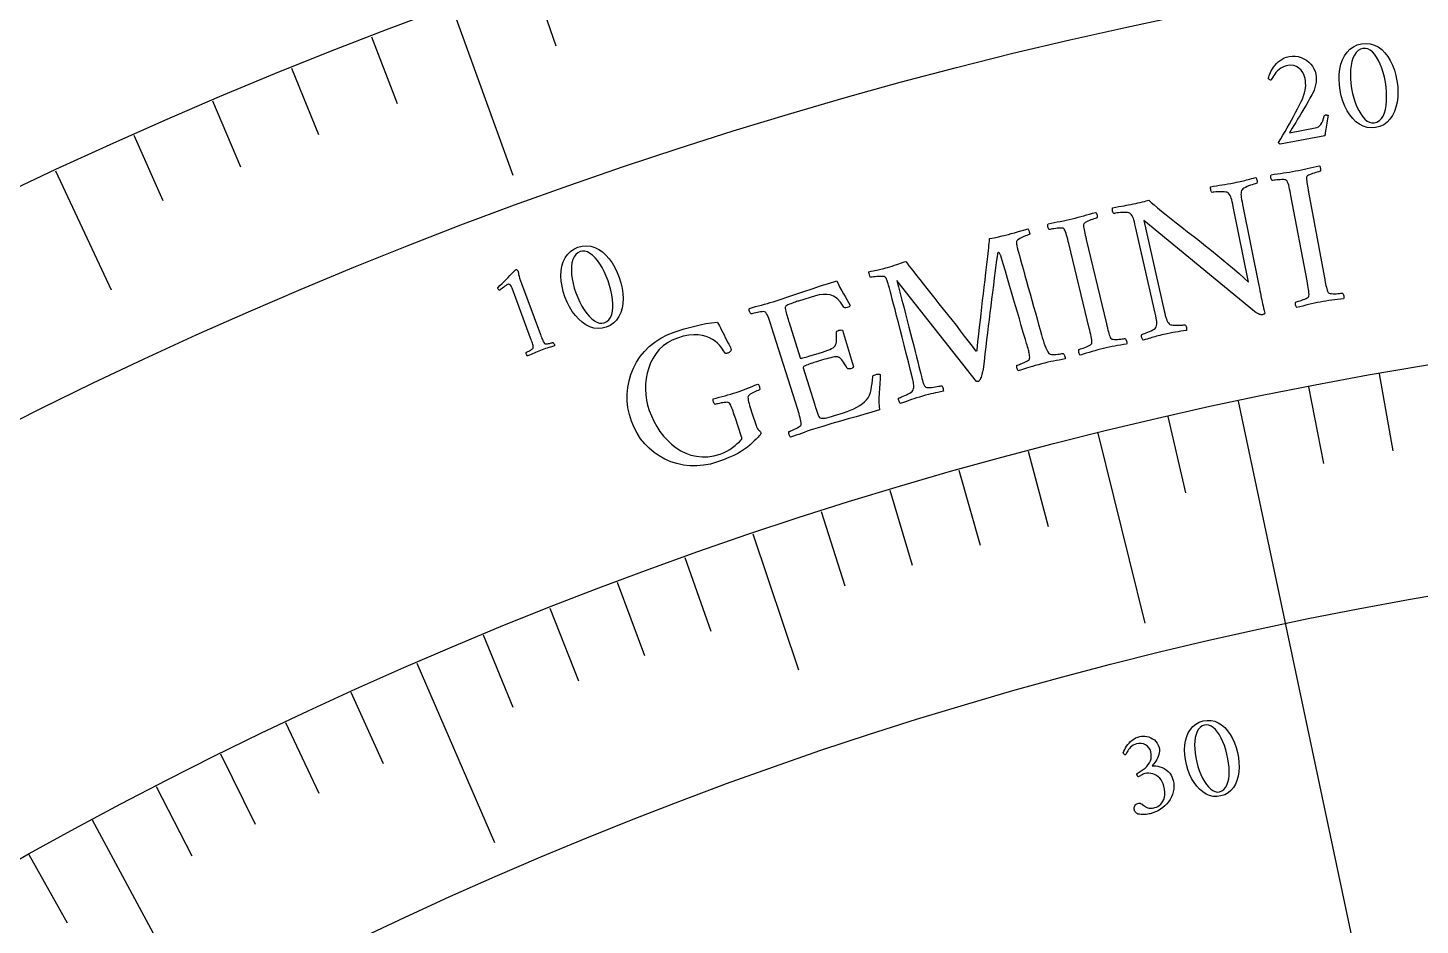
# Model space of a CAD drawing. Header units: millimetres. Extents: x -60 to 60, y -60 to 77.
# Drawn here: x -23.26 to -7.87, y 40.87 to 50.79 of the extents above; entities that cross this region are included whole.
import ezdxf

# ---------------------------------------------------------------- set-up
doc = ezdxf.new("R2010")
doc.units = ezdxf.units.MM
for name, color, linetype in [('ENGRAVE', 7, 'Continuous'), ('ENGRAVE_FINE', 8, 'Continuous'), ('TEXT', 5, 'Continuous')]:
    doc.layers.add(name, color=color, linetype=linetype)

msp = doc.modelspace()

# ---------------------------------------------------------------- linework, layer by layer
at = {"layer": 'ENGRAVE'}
for points in [[(-18.5717, 51.0253), (-17.8945, 49.1647)], [(-22.9482, 49.2125), (-22.3345, 47.8966)], [(-9.8807, 46.6654), (-8.3893, 39.6216)], [(-11.4297, 46.3104), (-10.9121, 44.2133)], [(-15.245, 45.1982), (-14.7387, 43.6973)], [(-18.958, 43.7708), (-18.0996, 41.7887)], [(-22.5434, 42.0367), (-21.7948, 40.6408)]]:
    msp.add_lwpolyline(points, dxfattribs=at)
for radius in [58.8, 58.8, 57.225, 54.3, 54.3, 51.99, 47.7, 47.7, 45.18]:
    msp.add_circle((0, 0), radius, dxfattribs=at)
at = {"layer": 'ENGRAVE_FINE'}
for points in [[(-17.6784, 51.3417), (-17.4205, 50.5928)], [(-19.4594, 50.6934), (-19.1756, 49.954)], [(-20.3411, 50.3461), (-20.0444, 49.6118)], [(-21.2167, 49.9834), (-20.9072, 49.2544)], [(-22.0858, 49.6055), (-21.7637, 48.882)], [(-8.3212, 46.9686), (-8.1705, 46.1178)], [(-9.1022, 46.8235), (-8.9373, 45.9754)], [(-10.6566, 46.4944), (-10.4636, 45.6522)], [(-12.1997, 46.1135), (-11.9787, 45.2783)], [(-12.9664, 45.9038), (-12.7316, 45.0724)], [(-13.7297, 45.6813), (-13.481, 44.8539)], [(-14.4893, 45.4461), (-14.2268, 44.623)], [(-15.9966, 44.9377), (-15.7068, 44.1238)], [(-16.7439, 44.6647), (-16.4406, 43.8556)], [(-17.4867, 44.3791), (-17.17, 43.5753)], [(-18.2248, 44.0811), (-17.8947, 43.2827)], [(-19.6861, 43.4482), (-19.3296, 42.6612)], [(-20.4089, 43.1134), (-20.0392, 42.3325)], [(-21.1262, 42.7665), (-20.7435, 41.9919)], [(-21.8378, 42.4076), (-21.4422, 41.6394)], [(-23.243, 41.654), (-22.822, 40.8995)]]:
    msp.add_lwpolyline(points, dxfattribs=at)
at = {"layer": 'TEXT'}
for points in [[(-8.8837, 49.8246), (-8.8878, 49.8051), (-8.892, 49.7843), (-8.8961, 49.7624), (-8.9001, 49.7392), (-8.9041, 49.7158), (-8.9078, 49.6933), (-8.9113, 49.6717), (-8.9145, 49.651), (-8.9174, 49.6324), (-8.9197, 49.6172), (-8.9215, 49.6052), (-8.9228, 49.5966), (-9.4154, 49.5054), (-9.418, 49.5067), (-9.4207, 49.5084), (-9.4236, 49.5105), (-9.4267, 49.5131), (-9.4295, 49.5158), (-9.4317, 49.5184), (-9.4331, 49.5208), (-9.4339, 49.5231), (-9.4103, 49.5629), (-9.3864, 49.6034), (-9.3623, 49.6448), (-9.3379, 49.6869), (-9.3137, 49.7292), (-9.2901, 49.7713), (-9.2672, 49.813), (-9.245, 49.8543), (-9.2239, 49.8946), (-9.2045, 49.933), (-9.1868, 49.9696), (-9.1709, 50.0044), (-9.1565, 50.0393), (-9.1457, 50.0715), (-9.1385, 50.1009), (-9.1348, 50.1276), (-9.1338, 50.1531), (-9.1344, 50.1788), (-9.1367, 50.2048), (-9.1407, 50.2311), (-9.1499, 50.2658), (-9.1643, 50.2965), (-9.1837, 50.3232), (-9.2083, 50.346), (-9.2364, 50.3634), (-9.2664, 50.374), (-9.2984, 50.3778), (-9.3323, 50.3747), (-9.3599, 50.368), (-9.3852, 50.3584), (-9.408, 50.3461), (-9.4283, 50.331), (-9.4464, 50.3145), (-9.4623, 50.2978), (-9.4761, 50.2808), (-9.4877, 50.2638), (-9.4973, 50.2477), (-9.505, 50.234), (-9.5108, 50.2224), (-9.5148, 50.2131), (-9.5194, 50.2129), (-9.5243, 50.2138), (-9.5295, 50.2159), (-9.5351, 50.2192), (-9.5401, 50.2228), (-9.5439, 50.226), (-9.5463, 50.2288), (-9.5473, 50.2312), (-9.5456, 50.2396), (-9.5424, 50.2506), (-9.5377, 50.2642), (-9.5314, 50.2805), (-9.5235, 50.2985), (-9.5137, 50.3173), (-9.502, 50.3367), (-9.4884, 50.3569), (-9.473, 50.377), (-9.456, 50.396), (-9.4374, 50.414), (-9.4171, 50.4309), (-9.395, 50.446), (-9.371, 50.4583), (-9.345, 50.4678), (-9.317, 50.4745), (-9.2825, 50.4787), (-9.2488, 50.4782), (-9.2159, 50.4731), (-9.1837, 50.4633), (-9.1533, 50.4498), (-9.1254, 50.4332), (-9.1, 50.4136), (-9.0772, 50.391), (-9.0577, 50.366), (-9.0421, 50.3394), (-9.0306, 50.3111), (-9.0231, 50.2811), (-9.019, 50.2505), (-9.0179, 50.2203), (-9.0197, 50.1906), (-9.0244, 50.1613), (-9.0317, 50.1324), (-9.0411, 50.1041), (-9.0528, 50.0764), (-9.0666, 50.0492), (-9.0866, 50.0132), (-9.1078, 49.976), (-9.1301, 49.9375), (-9.1536, 49.8977), (-9.1773, 49.8579), (-9.2004, 49.8194), (-9.2228, 49.7821), (-9.2446, 49.746), (-9.2649, 49.7124), (-9.283, 49.6822), (-9.2989, 49.6556), (-9.3126, 49.6325), (-9.0292, 49.6848), (-9.0093, 49.6902), (-8.9919, 49.6986), (-8.977, 49.7101), (-8.9647, 49.7245), (-8.9542, 49.7423), (-8.9447, 49.7635), (-8.9364, 49.7883), (-8.9291, 49.8165), (-8.9277, 49.8207), (-8.9248, 49.8241), (-8.9204, 49.8266), (-8.9146, 49.8282), (-8.912, 49.8285), (-8.9086, 49.8285), (-8.9044, 49.8283), (-8.8994, 49.8279), (-8.8943, 49.8272), (-8.8901, 49.8265), (-8.8865, 49.8256), (-8.8837, 49.8246)], [(-8.5169, 50.6142), (-8.4669, 50.6185), (-8.4195, 50.6142), (-8.3749, 50.6013), (-8.333, 50.5798), (-8.2942, 50.551), (-8.2588, 50.5163), (-8.2269, 50.4756), (-8.1985, 50.4289), (-8.1739, 50.3777), (-8.1534, 50.3232), (-8.1371, 50.2655), (-8.1249, 50.2046), (-8.1173, 50.1429), (-8.1147, 50.083), (-8.117, 50.0248), (-8.1244, 49.9684), (-8.1367, 49.915), (-8.1539, 49.8662), (-8.176, 49.8218), (-8.203, 49.7818), (-8.2351, 49.7478), (-8.2721, 49.7211), (-8.3142, 49.7018), (-8.3613, 49.6898), (-8.4086, 49.6859), (-8.4539, 49.6905), (-8.4974, 49.7037), (-8.5389, 49.7253), (-8.5779, 49.7542), (-8.6137, 49.7888), (-8.6463, 49.8293), (-8.6757, 49.8756), (-8.7015, 49.9265), (-8.723, 49.9806), (-8.7402, 50.0381), (-8.7533, 50.0988), (-8.7617, 50.1604), (-8.765, 50.2203), (-8.7632, 50.2785), (-8.7564, 50.335), (-8.7444, 50.3885), (-8.7272, 50.4375), (-8.7048, 50.482), (-8.6772, 50.5219), (-8.6445, 50.556), (-8.6069, 50.5827), (-8.5643, 50.6021), (-8.5169, 50.6142)], [(-8.5006, 50.5625), (-8.5294, 50.5541), (-8.5549, 50.5392), (-8.5771, 50.5177), (-8.596, 50.4897), (-8.6116, 50.4563), (-8.6238, 50.4186), (-8.6327, 50.3767), (-8.6382, 50.3305), (-8.6404, 50.2812), (-8.6392, 50.2298), (-8.6346, 50.1763), (-8.6265, 50.1208), (-8.6156, 50.0664), (-8.6022, 50.0148), (-8.5863, 49.966), (-8.5678, 49.92), (-8.5474, 49.8779), (-8.5257, 49.8408), (-8.5027, 49.8088), (-8.4785, 49.7818), (-8.4534, 49.7609), (-8.428, 49.7473), (-8.4022, 49.7409), (-8.3761, 49.7417), (-8.3459, 49.7504), (-8.3196, 49.7659), (-8.2972, 49.788), (-8.2788, 49.8169), (-8.264, 49.8512), (-8.2527, 49.8899), (-8.2448, 49.933), (-8.2403, 49.9804), (-8.239, 50.0307), (-8.2407, 50.0826), (-8.2454, 50.1361), (-8.2531, 50.1912), (-8.2636, 50.2462), (-8.2765, 50.2978), (-8.2918, 50.3461), (-8.3095, 50.3911), (-8.3292, 50.432), (-8.3504, 50.4678), (-8.373, 50.4987), (-8.3972, 50.5246), (-8.4223, 50.5446), (-8.4479, 50.5575), (-8.474, 50.5635), (-8.5006, 50.5625)], [(-9.2462, 49.2091), (-9.2129, 49.2156), (-9.1801, 49.2224), (-9.1479, 49.2295), (-9.1161, 49.2369), (-9.0843, 49.2445), (-9.0516, 49.252), (-9.0183, 49.2595), (-8.9841, 49.267), (-8.9792, 49.2624), (-8.9752, 49.2558), (-8.9722, 49.2473), (-8.9702, 49.2368), (-8.9693, 49.2261), (-8.9693, 49.2171), (-8.9704, 49.2095), (-8.9725, 49.2036), (-8.9809, 49.2018), (-8.992, 49.1991), (-9.006, 49.1955), (-9.0228, 49.1909), (-9.0406, 49.1856), (-9.0578, 49.1801), (-9.0744, 49.1742), (-9.0902, 49.1679), (-9.104, 49.1614), (-9.1141, 49.1547), (-9.1205, 49.1478), (-9.1234, 49.1407), (-9.1242, 49.128), (-9.124, 49.1136), (-9.1228, 49.0978), (-9.1205, 49.0803), (-9.1176, 49.0617), (-9.1144, 49.0422), (-9.1108, 49.022), (-9.107, 49.0009), (-9.1063, 48.9975), (-9.1057, 48.9941), (-9.1051, 48.9907), (-9.1044, 48.9873), (-9.1038, 48.9839), (-9.1032, 48.9805), (-9.1025, 48.9771), (-9.1019, 48.9737), (-8.9264, 48.0294), (-8.9258, 48.026), (-8.9252, 48.0226), (-8.9245, 48.0192), (-8.9239, 48.0158), (-8.9233, 48.0124), (-8.9226, 48.009), (-8.922, 48.0056), (-8.9214, 48.0022), (-8.9174, 47.9812), (-8.9135, 47.9612), (-8.9096, 47.9423), (-8.9057, 47.9243), (-8.9017, 47.9077), (-8.8972, 47.8928), (-8.8924, 47.8796), (-8.8871, 47.868), (-8.8822, 47.8632), (-8.8739, 47.8594), (-8.8623, 47.8564), (-8.8474, 47.8543), (-8.8306, 47.8531), (-8.8134, 47.8527), (-8.7957, 47.8531), (-8.7776, 47.8543), (-8.7608, 47.8558), (-8.7468, 47.8573), (-8.7357, 47.8587), (-8.7275, 47.8599), (-8.7235, 47.8551), (-8.7199, 47.8484), (-8.7167, 47.84), (-8.7139, 47.8296), (-8.712, 47.8192), (-8.7118, 47.8101), (-8.7131, 47.8026), (-8.716, 47.7965), (-8.7497, 47.7926), (-8.7827, 47.7887), (-8.815, 47.7847), (-8.8465, 47.7807), (-8.8779, 47.7764), (-8.9096, 47.7716), (-8.9416, 47.7663), (-8.974, 47.7604), (-9.0055, 47.7543), (-9.0372, 47.7476), (-9.0691, 47.7405), (-9.1012, 47.7328), (-9.1335, 47.7248), (-9.1661, 47.7166), (-9.1989, 47.7082), (-9.232, 47.6995), (-9.2368, 47.7041), (-9.2408, 47.7107), (-9.2438, 47.7192), (-9.2459, 47.7296), (-9.247, 47.7403), (-9.2471, 47.7494), (-9.2462, 47.7569), (-9.2442, 47.7628), (-9.2361, 47.7646), (-9.2253, 47.7674), (-9.2118, 47.7711), (-9.1955, 47.7757), (-9.1781, 47.7812), (-9.1613, 47.7873), (-9.1451, 47.794), (-9.1294, 47.8013), (-9.1159, 47.8087), (-9.1062, 47.8157), (-9.1004, 47.8222), (-9.0984, 47.8283), (-9.0972, 47.8436), (-9.0973, 47.8608), (-9.0988, 47.8797), (-9.1017, 47.9004), (-9.1053, 47.9224), (-9.1093, 47.9452), (-9.1136, 47.9689), (-9.1182, 47.9934), (-9.2974, 48.9369), (-9.3022, 48.9615), (-9.3069, 48.9853), (-9.3117, 49.0083), (-9.3164, 49.0306), (-9.3215, 49.0514), (-9.3272, 49.0699), (-9.3335, 49.0861), (-9.3403, 49.0999), (-9.3447, 49.1057), (-9.3527, 49.1099), (-9.3645, 49.1125), (-9.38, 49.1135), (-9.3975, 49.1134), (-9.4155, 49.1128), (-9.4337, 49.1118), (-9.4523, 49.1102), (-9.4696, 49.1084), (-9.484, 49.1067), (-9.4953, 49.1052), (-9.5037, 49.1038), (-9.5079, 49.1085), (-9.5116, 49.1151), (-9.515, 49.1236), (-9.5179, 49.1338), (-9.5199, 49.1443), (-9.5202, 49.1533), (-9.5189, 49.1609), (-9.516, 49.1671), (-9.4813, 49.1725), (-9.4468, 49.1778), (-9.4125, 49.1828), (-9.3786, 49.1876), (-9.3449, 49.1925), (-9.3116, 49.1977), (-9.2787, 49.2032), (-9.2462, 49.2091)], [(-11.0377, 48.8456), (-11.0125, 48.8513), (-10.9877, 48.8569), (-10.9632, 48.8624), (-10.9389, 48.8678), (-10.9164, 48.873), (-10.8972, 48.8777), (-10.8811, 48.8821), (-10.8683, 48.8859), (-10.8421, 48.8618), (-10.8096, 48.8335), (-10.7709, 48.8009), (-10.7258, 48.7641), (-10.6757, 48.7239), (-10.6219, 48.6811), (-10.5642, 48.6357), (-10.5028, 48.5876), (-10.4391, 48.5378), (-10.3745, 48.4871), (-10.3088, 48.4355), (-10.2423, 48.3831), (-10.1758, 48.3303), (-10.1104, 48.2776), (-10.046, 48.2251), (-9.9828, 48.1727), (-9.9221, 48.1215), (-9.8655, 48.0726), (-9.8129, 48.0258), (-9.7645, 47.9812), (-9.9345, 48.8163), (-9.9403, 48.8441), (-9.9457, 48.8687), (-9.9508, 48.8901), (-9.9556, 48.9084), (-9.9611, 48.9244), (-9.9685, 48.9392), (-9.9777, 48.9528), (-9.9887, 48.9651), (-9.995, 48.9696), (-10.0047, 48.9733), (-10.0179, 48.9761), (-10.0345, 48.9781), (-10.053, 48.9793), (-10.0717, 48.9798), (-10.0908, 48.9797), (-10.1102, 48.9789), (-10.1285, 48.9777), (-10.1442, 48.9763), (-10.1573, 48.9747), (-10.1678, 48.9729), (-10.173, 48.9784), (-10.1773, 48.9854), (-10.1805, 48.9939), (-10.1826, 49.0039), (-10.184, 49.014), (-10.185, 49.0226), (-10.1855, 49.0296), (-10.1855, 49.0351), (-10.1523, 49.0407), (-10.1202, 49.046), (-10.089, 49.0509), (-10.0587, 49.0554), (-10.0281, 49.0601), (-9.9957, 49.0656), (-9.9615, 49.0719), (-9.9255, 49.079), (-9.9002, 49.0842), (-9.8774, 49.089), (-9.8571, 49.0934), (-9.8392, 49.0975), (-9.8225, 49.1015), (-9.8055, 49.1058), (-9.7882, 49.1101), (-9.7707, 49.1147), (-9.7521, 49.1196), (-9.7316, 49.1248), (-9.7093, 49.1304), (-9.685, 49.1364), (-9.6819, 49.1317), (-9.6788, 49.1259), (-9.6757, 49.1189), (-9.6728, 49.1106), (-9.6705, 49.1017), (-9.6698, 49.0925), (-9.6704, 49.0829), (-9.6726, 49.0731), (-9.6811, 49.0712), (-9.6928, 49.068), (-9.7077, 49.0635), (-9.7258, 49.0579), (-9.7453, 49.0513), (-9.7641, 49.0441), (-9.7824, 49.0363), (-9.8001, 49.0278), (-9.8157, 49.0192), (-9.8278, 49.0108), (-9.8364, 49.0027), (-9.8414, 48.9949), (-9.846, 48.9806), (-9.8487, 48.9658), (-9.8495, 48.9505), (-9.8485, 48.9348), (-9.8459, 48.9168), (-9.8422, 48.8949), (-9.8375, 48.8691), (-9.8317, 48.8395), (-9.6512, 47.9431), (-9.6451, 47.9124), (-9.6393, 47.8838), (-9.6339, 47.8571), (-9.629, 47.8324), (-9.6242, 47.8089), (-9.6193, 47.7859), (-9.6144, 47.7633), (-9.6094, 47.7412), (-9.6042, 47.7184), (-9.5984, 47.6938), (-9.5922, 47.6674), (-9.5854, 47.6391), (-9.5862, 47.6347), (-9.5884, 47.6309), (-9.5918, 47.6277), (-9.5965, 47.6251), (-9.6015, 47.6231), (-9.6057, 47.6215), (-9.6091, 47.6204), (-9.6117, 47.6197), (-9.6171, 47.6194), (-9.6243, 47.6201), (-9.6334, 47.622), (-9.6442, 47.6249), (-9.6564, 47.6295), (-9.6695, 47.6362), (-9.6835, 47.6451), (-9.6984, 47.6562), (-10.9216, 48.6616), (-10.6977, 47.6638), (-10.6913, 47.6363), (-10.6852, 47.612), (-10.6794, 47.5911), (-10.6739, 47.5736), (-10.6679, 47.5582), (-10.6605, 47.5438), (-10.6517, 47.5305), (-10.6415, 47.5183), (-10.6353, 47.5138), (-10.626, 47.5102), (-10.6134, 47.5075), (-10.5977, 47.5056), (-10.5802, 47.5045), (-10.5622, 47.5038), (-10.5437, 47.5037), (-10.5248, 47.5042), (-10.5069, 47.505), (-10.4915, 47.5062), (-10.4788, 47.5077), (-10.4686, 47.5095), (-10.4633, 47.5042), (-10.4589, 47.4975), (-10.4554, 47.4894), (-10.4527, 47.48), (-10.4509, 47.4703), (-10.4499, 47.4617), (-10.4497, 47.4541), (-10.4502, 47.4475), (-10.4825, 47.4427), (-10.5136, 47.4379), (-10.5435, 47.4333), (-10.5723, 47.4287), (-10.6015, 47.4237), (-10.6325, 47.4179), (-10.6654, 47.4112), (-10.7001, 47.4036), (-10.7237, 47.3981), (-10.7453, 47.3928), (-10.7651, 47.3875), (-10.7831, 47.3824), (-10.7999, 47.3774), (-10.8165, 47.3724), (-10.8328, 47.3675), (-10.8488, 47.3627), (-10.8659, 47.3576), (-10.8853, 47.3519), (-10.9071, 47.3457), (-10.9312, 47.339), (-10.9345, 47.3436), (-10.9377, 47.3493), (-10.9409, 47.3563), (-10.9441, 47.3644), (-10.9466, 47.3733), (-10.9477, 47.3825), (-10.9474, 47.392), (-10.9457, 47.4018), (-10.9376, 47.4041), (-10.9266, 47.4077), (-10.9126, 47.4128), (-10.8958, 47.4192), (-10.8776, 47.4267), (-10.8597, 47.4346), (-10.8421, 47.4431), (-10.8247, 47.4521), (-10.8094, 47.4611), (-10.798, 47.4697), (-10.7904, 47.4778), (-10.7866, 47.4855), (-10.7825, 47.4998), (-10.78, 47.5145), (-10.7792, 47.5295), (-10.7801, 47.5449), (-10.7826, 47.5624), (-10.7863, 47.5839), (-10.7914, 47.6094), (-10.7979, 47.6388), (-11.0138, 48.5913), (-11.0207, 48.6207), (-11.0271, 48.6461), (-11.0331, 48.6675), (-11.0386, 48.6848), (-11.0446, 48.6996), (-11.0519, 48.7131), (-11.0607, 48.7254), (-11.0708, 48.7366), (-11.0776, 48.7419), (-11.0883, 48.7459), (-11.1027, 48.7486), (-11.1208, 48.75), (-11.1409, 48.7503), (-11.1609, 48.75), (-11.1809, 48.7489), (-11.2009, 48.747), (-11.2192, 48.7449), (-11.2343, 48.7429), (-11.2461, 48.741), (-11.2546, 48.7394), (-11.2605, 48.7474), (-11.265, 48.7559), (-11.2681, 48.7646), (-11.2698, 48.7737), (-11.2704, 48.7824), (-11.2705, 48.79), (-11.2701, 48.7966), (-11.2691, 48.8022), (-11.2317, 48.8096), (-11.198, 48.8159), (-11.168, 48.8212), (-11.1417, 48.8255), (-11.1168, 48.8297), (-11.0912, 48.8344), (-11.0648, 48.8397), (-11.0377, 48.8456)], [(-11.7143, 48.6807), (-11.6814, 48.6888), (-11.649, 48.6972), (-11.6171, 48.7059), (-11.5858, 48.715), (-11.5544, 48.7241), (-11.5221, 48.7333), (-11.4892, 48.7425), (-11.4555, 48.7517), (-11.4503, 48.7473), (-11.446, 48.7409), (-11.4426, 48.7325), (-11.4401, 48.7222), (-11.4386, 48.7116), (-11.4382, 48.7025), (-11.4389, 48.695), (-11.4407, 48.6889), (-11.449, 48.6867), (-11.46, 48.6835), (-11.4737, 48.6791), (-11.4902, 48.6737), (-11.5078, 48.6675), (-11.5247, 48.6611), (-11.5409, 48.6544), (-11.5564, 48.6474), (-11.5698, 48.6402), (-11.5796, 48.633), (-11.5857, 48.6258), (-11.5882, 48.6185), (-11.5884, 48.6057), (-11.5875, 48.5914), (-11.5855, 48.5756), (-11.5823, 48.5583), (-11.5784, 48.5399), (-11.5742, 48.5206), (-11.5696, 48.5005), (-11.5647, 48.4797), (-11.5639, 48.4763), (-11.5631, 48.4729), (-11.5623, 48.4696), (-11.5615, 48.4662), (-11.5607, 48.4629), (-11.5599, 48.4595), (-11.5591, 48.4561), (-11.5583, 48.4528), (-11.3355, 47.5185), (-11.3347, 47.5152), (-11.3339, 47.5118), (-11.3331, 47.5085), (-11.3323, 47.5051), (-11.3315, 47.5017), (-11.3307, 47.4984), (-11.3299, 47.495), (-11.3291, 47.4917), (-11.324, 47.4709), (-11.3191, 47.4511), (-11.3143, 47.4324), (-11.3095, 47.4146), (-11.3046, 47.3983), (-11.2995, 47.3836), (-11.2939, 47.3706), (-11.2881, 47.3594), (-11.2829, 47.3548), (-11.2744, 47.3514), (-11.2627, 47.349), (-11.2477, 47.3477), (-11.2309, 47.3473), (-11.2136, 47.3478), (-11.196, 47.349), (-11.178, 47.3511), (-11.1613, 47.3535), (-11.1474, 47.3557), (-11.1364, 47.3576), (-11.1283, 47.3593), (-11.124, 47.3547), (-11.1201, 47.3482), (-11.1165, 47.3399), (-11.1131, 47.3297), (-11.1108, 47.3194), (-11.11, 47.3104), (-11.111, 47.3027), (-11.1135, 47.2965), (-11.147, 47.2909), (-11.1798, 47.2853), (-11.2118, 47.2798), (-11.2431, 47.2742), (-11.2742, 47.2683), (-11.3057, 47.2619), (-11.3374, 47.255), (-11.3694, 47.2475), (-11.4006, 47.2398), (-11.4319, 47.2315), (-11.4634, 47.2228), (-11.4951, 47.2135), (-11.527, 47.2039), (-11.5591, 47.1941), (-11.5914, 47.184), (-11.624, 47.1737), (-11.6291, 47.178), (-11.6334, 47.1844), (-11.6369, 47.1927), (-11.6395, 47.2031), (-11.6411, 47.2136), (-11.6417, 47.2227), (-11.6411, 47.2302), (-11.6394, 47.2363), (-11.6314, 47.2385), (-11.6208, 47.2418), (-11.6074, 47.2462), (-11.5914, 47.2516), (-11.5744, 47.258), (-11.5579, 47.2649), (-11.542, 47.2724), (-11.5267, 47.2805), (-11.5136, 47.2886), (-11.5043, 47.296), (-11.4988, 47.3029), (-11.4971, 47.309), (-11.4967, 47.3244), (-11.4977, 47.3415), (-11.5001, 47.3603), (-11.504, 47.3809), (-11.5088, 47.4027), (-11.5139, 47.4253), (-11.5194, 47.4487), (-11.5252, 47.4729), (-11.7517, 48.4062), (-11.7577, 48.4305), (-11.7636, 48.454), (-11.7696, 48.4768), (-11.7754, 48.4988), (-11.7815, 48.5193), (-11.7881, 48.5375), (-11.7952, 48.5534), (-11.8028, 48.5668), (-11.8074, 48.5724), (-11.8157, 48.5762), (-11.8276, 48.5782), (-11.8431, 48.5784), (-11.8606, 48.5774), (-11.8785, 48.576), (-11.8967, 48.574), (-11.9152, 48.5714), (-11.9324, 48.5688), (-11.9466, 48.5664), (-11.9579, 48.5643), (-11.9662, 48.5624), (-11.9706, 48.567), (-11.9747, 48.5734), (-11.9784, 48.5817), (-11.9819, 48.5918), (-11.9844, 48.6021), (-11.9852, 48.6111), (-11.9842, 48.6188), (-11.9816, 48.625), (-11.9472, 48.6323), (-11.913, 48.6392), (-11.8791, 48.646), (-11.8454, 48.6525), (-11.8121, 48.659), (-11.7791, 48.6659), (-11.7465, 48.6731), (-11.7143, 48.6807)], [(-13.7301, 48.151), (-13.7027, 48.159), (-13.6771, 48.1669), (-13.6534, 48.1748), (-13.6314, 48.1826), (-13.6108, 48.1901), (-13.591, 48.1973), (-13.572, 48.2041), (-13.5537, 48.2105), (-13.5387, 48.1888), (-13.5191, 48.1622), (-13.4949, 48.1306), (-13.4661, 48.0939), (-13.4337, 48.053), (-13.3984, 48.0085), (-13.3604, 47.9605), (-13.3197, 47.9088), (-13.2768, 47.8546), (-13.2326, 47.7988), (-13.1869, 47.7415), (-13.1398, 47.6826), (-13.0922, 47.6229), (-13.045, 47.5632), (-12.9982, 47.5036), (-12.9518, 47.444), (-12.9065, 47.3854), (-12.863, 47.3288), (-12.8214, 47.2743), (-12.7815, 47.2217), (-12.7796, 47.2202), (-12.7773, 47.2193), (-12.7746, 47.2191), (-12.7715, 47.2197), (-12.7686, 47.2211), (-12.7665, 47.2234), (-12.7653, 47.2267), (-12.765, 47.231), (-12.7553, 47.3197), (-12.746, 47.404), (-12.7373, 47.4838), (-12.729, 47.5591), (-12.721, 47.6322), (-12.7126, 47.7053), (-12.7041, 47.7785), (-12.6954, 47.8517), (-12.6863, 47.9268), (-12.6768, 48.0058), (-12.6669, 48.0886), (-12.6565, 48.1752), (-12.6531, 48.2041), (-12.6496, 48.2342), (-12.6461, 48.2654), (-12.6427, 48.2979), (-12.6394, 48.3298), (-12.6364, 48.3596), (-12.6337, 48.3873), (-12.6314, 48.4127), (-12.6295, 48.434), (-12.6282, 48.4493), (-12.6274, 48.4584), (-12.6271, 48.4614), (-12.5753, 48.4718), (-12.5284, 48.4817), (-12.4867, 48.4911), (-12.45, 48.5001), (-12.4195, 48.5081), (-12.3872, 48.5168), (-12.3531, 48.5262), (-12.3172, 48.5364), (-12.2825, 48.5464), (-12.2519, 48.5553), (-12.2254, 48.5631), (-12.2031, 48.5699), (-12.201, 48.5665), (-12.1982, 48.5599), (-12.1945, 48.5503), (-12.1901, 48.5376), (-12.1859, 48.5251), (-12.183, 48.5162), (-12.1812, 48.5109), (-12.1806, 48.5091), (-12.1897, 48.5065), (-12.2011, 48.5028), (-12.2148, 48.4978), (-12.2307, 48.4917), (-12.2475, 48.4848), (-12.2638, 48.4774), (-12.2794, 48.4696), (-12.2945, 48.4613), (-12.3077, 48.4531), (-12.3177, 48.4453), (-12.3245, 48.4381), (-12.3281, 48.4314), (-12.3291, 48.4223), (-12.3292, 48.4121), (-12.3285, 48.401), (-12.327, 48.3889), (-12.3249, 48.3767), (-12.3227, 48.3651), (-12.3204, 48.3541), (-12.3179, 48.3437), (-12.3087, 48.3125), (-12.2977, 48.274), (-12.2848, 48.2282), (-12.2701, 48.1752), (-12.254, 48.1169), (-12.2368, 48.0551), (-12.2186, 47.9898), (-12.1994, 47.9211), (-12.1797, 47.8509), (-12.1602, 47.7811), (-12.1407, 47.7117), (-12.1214, 47.6427), (-12.1027, 47.5759), (-12.0851, 47.5129), (-12.0686, 47.4538), (-12.0533, 47.3986), (-12.0443, 47.3681), (-12.0351, 47.3385), (-12.0259, 47.3098), (-12.0166, 47.282), (-12.0069, 47.2559), (-11.9963, 47.2325), (-11.985, 47.2116), (-11.9728, 47.1933), (-11.966, 47.1872), (-11.956, 47.183), (-11.943, 47.1806), (-11.927, 47.1799), (-11.9094, 47.1805), (-11.8917, 47.1817), (-11.8741, 47.1835), (-11.8565, 47.1858), (-11.8406, 47.1883), (-11.8279, 47.1903), (-11.8185, 47.192), (-11.8125, 47.1933), (-11.8066, 47.1861), (-11.8018, 47.1779), (-11.7981, 47.1686), (-11.7955, 47.1584), (-11.7937, 47.1487), (-11.7926, 47.141), (-11.7922, 47.1354), (-11.7924, 47.1319), (-11.8248, 47.126), (-11.8568, 47.1201), (-11.8883, 47.1142), (-11.9194, 47.1082), (-11.9509, 47.1018), (-11.9834, 47.0946), (-12.0171, 47.0867), (-12.0519, 47.078), (-12.0882, 47.0685), (-12.1219, 47.0592), (-12.153, 47.05), (-12.1815, 47.0411), (-12.2099, 47.0319), (-12.2408, 47.0219), (-12.2741, 47.011), (-12.3098, 46.9994), (-12.3118, 47.0024), (-12.3144, 47.0077), (-12.3175, 47.0152), (-12.3213, 47.0249), (-12.3246, 47.0354), (-12.3265, 47.045), (-12.3271, 47.0538), (-12.3262, 47.0617), (-12.3186, 47.0639), (-12.3093, 47.0671), (-12.2981, 47.0711), (-12.285, 47.0761), (-12.2711, 47.0816), (-12.2573, 47.0875), (-12.2435, 47.0936), (-12.2298, 47.1), (-12.2172, 47.1063), (-12.2065, 47.1123), (-12.1977, 47.1179), (-12.191, 47.1231), (-12.1871, 47.1293), (-12.1849, 47.1384), (-12.1842, 47.1503), (-12.1853, 47.165), (-12.1872, 47.1806), (-12.1894, 47.1949), (-12.1919, 47.2079), (-12.1946, 47.2197), (-12.1982, 47.2328), (-12.2025, 47.2477), (-12.2075, 47.2643), (-12.2133, 47.2827), (-12.2191, 47.301), (-12.2241, 47.3177), (-12.2284, 47.3325), (-12.2319, 47.3457), (-12.2544, 47.4235), (-12.2765, 47.4998), (-12.2982, 47.5745), (-12.3195, 47.6478), (-12.3407, 47.7206), (-12.3622, 47.7943), (-12.3839, 47.8689), (-12.4058, 47.9442), (-12.4283, 48.0214), (-12.4519, 48.1015), (-12.4765, 48.1844), (-12.5022, 48.2702), (-12.5036, 48.2742), (-12.5058, 48.2794), (-12.509, 48.2858), (-12.5131, 48.2935), (-12.5178, 48.3006), (-12.5228, 48.3053), (-12.5281, 48.3075), (-12.5336, 48.3073), (-12.5358, 48.3057), (-12.5377, 48.302), (-12.5394, 48.2964), (-12.5409, 48.2887), (-12.5529, 48.198), (-12.5644, 48.1106), (-12.5752, 48.0267), (-12.5855, 47.9462), (-12.5954, 47.868), (-12.6052, 47.7913), (-12.6147, 47.7159), (-12.6241, 47.6418), (-12.6334, 47.5682), (-12.6426, 47.4939), (-12.6517, 47.4191), (-12.6607, 47.3437), (-12.6697, 47.2665), (-12.6789, 47.1865), (-12.6883, 47.1035), (-12.6979, 47.0177), (-12.6993, 47.0114), (-12.7014, 47.0024), (-12.7044, 46.9909), (-12.7081, 46.9768), (-12.7124, 46.9615), (-12.7168, 46.9467), (-12.7216, 46.9322), (-12.7265, 46.9181), (-12.7318, 46.9055), (-12.7373, 46.8957), (-12.7432, 46.8887), (-12.7494, 46.8844), (-12.7518, 46.883), (-12.7553, 46.8822), (-12.7598, 46.882), (-12.7654, 46.8825), (-12.7667, 46.8831), (-12.768, 46.8835), (-12.7693, 46.8836), (-12.7704, 46.8835), (-13.653, 48.0005), (-13.634, 47.9287), (-13.6149, 47.8557), (-13.5957, 47.7815), (-13.5766, 47.7062), (-13.5575, 47.6308), (-13.5385, 47.5565), (-13.5198, 47.4835), (-13.5012, 47.4115), (-13.4831, 47.3419), (-13.4661, 47.2757), (-13.45, 47.213), (-13.4349, 47.1538), (-13.4211, 47.0991), (-13.4086, 47.0499), (-13.3976, 47.0063), (-13.3881, 46.9684), (-13.3802, 46.9371), (-13.3743, 46.9139), (-13.3704, 46.8986), (-13.3685, 46.8913), (-13.3661, 46.8834), (-13.3633, 46.8751), (-13.3601, 46.8665), (-13.3565, 46.8576), (-13.3527, 46.8489), (-13.3488, 46.8409), (-13.3448, 46.8338), (-13.3408, 46.8274), (-13.3334, 46.8215), (-13.3222, 46.8177), (-13.3074, 46.8158), (-13.2887, 46.8158), (-13.2683, 46.8172), (-13.2478, 46.8193), (-13.2275, 46.8222), (-13.2072, 46.8257), (-13.1889, 46.8293), (-13.1746, 46.8322), (-13.1642, 46.8345), (-13.1578, 46.836), (-13.1526, 46.8317), (-13.1482, 46.825), (-13.1446, 46.816), (-13.1419, 46.8046), (-13.1399, 46.7934), (-13.1386, 46.7846), (-13.1381, 46.7783), (-13.1382, 46.7746), (-13.1696, 46.7681), (-13.1987, 46.762), (-13.2256, 46.7564), (-13.2502, 46.7513), (-13.2752, 46.7458), (-13.3031, 46.739), (-13.3339, 46.7309), (-13.3676, 46.7215), (-13.4033, 46.711), (-13.4359, 46.701), (-13.4654, 46.6914), (-13.4917, 46.6822), (-13.5179, 46.6728), (-13.5471, 46.6623), (-13.5793, 46.6507), (-13.6144, 46.6382), (-13.6165, 46.6412), (-13.6192, 46.6464), (-13.6225, 46.6538), (-13.6265, 46.6634), (-13.6302, 46.6738), (-13.6324, 46.6833), (-13.6331, 46.6921), (-13.6325, 46.7001), (-13.6244, 46.7027), (-13.6133, 46.7069), (-13.5993, 46.7125), (-13.5822, 46.7195), (-13.5638, 46.7276), (-13.5457, 46.7361), (-13.5278, 46.7452), (-13.5103, 46.7548), (-13.4948, 46.7643), (-13.4829, 46.7734), (-13.4749, 46.7821), (-13.4705, 46.7902), (-13.4668, 46.8035), (-13.4645, 46.8168), (-13.4637, 46.8301), (-13.4644, 46.8435), (-13.4662, 46.8574), (-13.4686, 46.8725), (-13.4716, 46.8888), (-13.4753, 46.9063), (-13.4998, 47.0036), (-13.5238, 47.099), (-13.5474, 47.1924), (-13.5706, 47.2839), (-13.593, 47.372), (-13.6144, 47.4555), (-13.6347, 47.5344), (-13.6541, 47.6086), (-13.672, 47.6771), (-13.6881, 47.739), (-13.7025, 47.7942), (-13.7151, 47.8426), (-13.7256, 47.8831), (-13.7338, 47.9143), (-13.7396, 47.936), (-13.743, 47.9485), (-13.7465, 47.9605), (-13.7501, 47.9722), (-13.7537, 47.9836), (-13.7575, 47.9946), (-13.7615, 48.0052), (-13.766, 48.0149), (-13.7711, 48.024), (-13.7768, 48.0322), (-13.7826, 48.0375), (-13.7919, 48.0414), (-13.8046, 48.0438), (-13.8207, 48.0448), (-13.8386, 48.0447), (-13.8565, 48.044), (-13.8746, 48.0427), (-13.8929, 48.0407), (-13.9097, 48.0385), (-13.9237, 48.0363), (-13.9348, 48.0342), (-13.943, 48.0322), (-13.9445, 48.0338), (-13.9469, 48.0392), (-13.95, 48.0484), (-13.9539, 48.0614), (-13.9576, 48.0746), (-13.96, 48.0845), (-13.9612, 48.091), (-13.961, 48.0941), (-13.9359, 48.1002), (-13.9135, 48.1055), (-13.8935, 48.1101), (-13.8761, 48.1139), (-13.86, 48.1174), (-13.8439, 48.1211), (-13.8278, 48.1249), (-13.8118, 48.1288), (-13.7947, 48.1332), (-13.7754, 48.1383), (-13.7538, 48.1443), (-13.7301, 48.151)], [(-17.1766, 48.3663), (-17.1281, 48.3792), (-17.0807, 48.3832), (-17.0345, 48.3783), (-16.9895, 48.3644), (-16.9463, 48.3428), (-16.9054, 48.3147), (-16.8669, 48.2802), (-16.8308, 48.2391), (-16.7977, 48.193), (-16.768, 48.1429), (-16.742, 48.0889), (-16.7194, 48.031), (-16.7012, 47.9716), (-16.6882, 47.913), (-16.6804, 47.8553), (-16.6779, 47.7985), (-16.6807, 47.7438), (-16.6892, 47.6927), (-16.7032, 47.6451), (-16.7229, 47.6011), (-16.7486, 47.562), (-16.7804, 47.5293), (-16.8185, 47.5029), (-16.8629, 47.4829), (-16.9087, 47.4709), (-16.9542, 47.4676), (-16.9992, 47.473), (-17.0439, 47.4871), (-17.0873, 47.5088), (-17.1286, 47.5367), (-17.1677, 47.5709), (-17.2047, 47.6114), (-17.2389, 47.657), (-17.2695, 47.7066), (-17.2965, 47.7602), (-17.3199, 47.8177), (-17.3388, 47.8769), (-17.3525, 47.9353), (-17.3609, 47.9929), (-17.364, 48.0498), (-17.3615, 48.1045), (-17.353, 48.1558), (-17.3387, 48.2034), (-17.3184, 48.2476), (-17.2921, 48.2868), (-17.2597, 48.3197), (-17.2212, 48.3462), (-17.1766, 48.3663)], [(-17.1515, 48.3182), (-17.1784, 48.305), (-17.201, 48.2858), (-17.2191, 48.2608), (-17.2329, 48.23), (-17.2424, 48.1944), (-17.2479, 48.1551), (-17.2493, 48.1123), (-17.2468, 48.0659), (-17.2404, 48.0169), (-17.2303, 47.9665), (-17.2164, 47.9147), (-17.1989, 47.8614), (-17.1787, 47.8097), (-17.1565, 47.7612), (-17.1323, 47.7159), (-17.1061, 47.6738), (-17.0787, 47.6359), (-17.0509, 47.6031), (-17.0228, 47.5756), (-16.9942, 47.5532), (-16.9659, 47.537), (-16.9385, 47.528), (-16.912, 47.5261), (-16.8864, 47.5315), (-16.8582, 47.5454), (-16.835, 47.5651), (-16.8168, 47.5908), (-16.8036, 47.6225), (-16.7951, 47.6589), (-16.7906, 47.6989), (-16.7903, 47.7427), (-16.7941, 47.7901), (-16.8016, 47.8399), (-16.8122, 47.8908), (-16.8262, 47.9427), (-16.8433, 47.9956), (-16.8632, 48.0479), (-16.8849, 48.0965), (-16.9083, 48.1414), (-16.9336, 48.1826), (-16.9601, 48.2194), (-16.9872, 48.2511), (-17.0148, 48.2776), (-17.0431, 48.2989), (-17.0713, 48.3142), (-17.0988, 48.3225), (-17.1255, 48.3239), (-17.1515, 48.3182)], [(-17.699, 47.3622), (-17.905, 47.9137), (-17.9105, 47.9271), (-17.9159, 47.9379), (-17.9212, 47.9461), (-17.9265, 47.9518), (-17.9321, 47.9553), (-17.9383, 47.9569), (-17.9451, 47.9568), (-17.9525, 47.9548), (-17.9611, 47.9508), (-17.9713, 47.9448), (-17.9831, 47.9366), (-17.9966, 47.9263), (-18.0099, 47.9156), (-18.0215, 47.906), (-18.0313, 47.8976), (-18.0393, 47.8904), (-18.0468, 47.8934), (-18.0529, 47.8976), (-18.0576, 47.9029), (-18.0609, 47.9093), (-18.061, 47.9094), (-18.0611, 47.9096), (-18.0612, 47.9101), (-18.0615, 47.9107), (-18.0622, 47.9133), (-18.0625, 47.9155), (-18.0621, 47.9173), (-18.0613, 47.9187), (-18.038, 47.9419), (-18.0149, 47.965), (-17.9921, 47.9881), (-17.9697, 48.0112), (-17.9482, 48.0333), (-17.9287, 48.0534), (-17.911, 48.0715), (-17.8951, 48.0876), (-17.882, 48.1008), (-17.8724, 48.1103), (-17.8663, 48.1162), (-17.8638, 48.1183), (-17.861, 48.1193), (-17.8575, 48.12), (-17.8542, 48.1195), (-17.851, 48.1177), (-17.848, 48.1146), (-17.8452, 48.1111), (-17.8427, 48.1078), (-17.8405, 48.1049), (-17.8386, 48.1022), (-17.8381, 48.0999), (-17.8368, 48.0931), (-17.8346, 48.0818), (-17.8315, 48.0659), (-17.827, 48.0461), (-17.8204, 48.0229), (-17.8118, 47.9965), (-17.8011, 47.9667), (-17.5917, 47.4022), (-17.586, 47.3871), (-17.5805, 47.3726), (-17.575, 47.3586), (-17.5697, 47.3452), (-17.5644, 47.3328), (-17.5588, 47.3218), (-17.5532, 47.3123), (-17.5474, 47.3042), (-17.5438, 47.3017), (-17.5383, 47.3), (-17.531, 47.2992), (-17.5218, 47.2993), (-17.5117, 47.3002), (-17.5015, 47.3015), (-17.4912, 47.3034), (-17.4807, 47.3058), (-17.471, 47.3084), (-17.4629, 47.3106), (-17.4564, 47.3126), (-17.4514, 47.3142), (-17.4483, 47.3116), (-17.4453, 47.3078), (-17.4423, 47.3027), (-17.4393, 47.2965), (-17.437, 47.29), (-17.4358, 47.2843), (-17.4358, 47.2793), (-17.437, 47.2751), (-17.4579, 47.2689), (-17.4779, 47.263), (-17.497, 47.2572), (-17.5153, 47.2517), (-17.5333, 47.2461), (-17.552, 47.2399), (-17.5712, 47.2332), (-17.5911, 47.2259), (-17.61, 47.2187), (-17.628, 47.2116), (-17.645, 47.2045), (-17.6611, 47.1974), (-17.6773, 47.1901), (-17.6946, 47.1823), (-17.7131, 47.1739), (-17.7328, 47.1649), (-17.7364, 47.1673), (-17.7397, 47.1711), (-17.7425, 47.1762), (-17.745, 47.1826), (-17.7469, 47.1893), (-17.7479, 47.1951), (-17.7481, 47.2), (-17.7475, 47.204), (-17.7427, 47.206), (-17.7364, 47.2088), (-17.7288, 47.2124), (-17.7198, 47.2168), (-17.7104, 47.2218), (-17.7013, 47.2271), (-17.6927, 47.2328), (-17.6845, 47.2388), (-17.6776, 47.2446), (-17.6728, 47.2499), (-17.6702, 47.2546), (-17.6697, 47.2586), (-17.6706, 47.2685), (-17.6724, 47.2795), (-17.6752, 47.2915), (-17.679, 47.3045), (-17.6834, 47.3182), (-17.6882, 47.3324), (-17.6934, 47.3471), (-17.699, 47.3622)], [(-15.019, 47.7646), (-14.9398, 47.7899), (-14.8568, 47.8172), (-14.77, 47.8463), (-14.6796, 47.8773), (-14.5876, 47.9085), (-14.4965, 47.9384), (-14.4062, 47.967), (-14.3167, 47.9943), (-14.2987, 47.9561), (-14.2804, 47.9198), (-14.2617, 47.8854), (-14.2427, 47.8529), (-14.2236, 47.821), (-14.2046, 47.7885), (-14.1857, 47.7554), (-14.167, 47.7216), (-14.1722, 47.7148), (-14.1797, 47.7088), (-14.1896, 47.7036), (-14.2018, 47.6992), (-14.215, 47.6964), (-14.2254, 47.6964), (-14.233, 47.6994), (-14.2378, 47.7053), (-14.2753, 47.7586), (-14.3129, 47.7989), (-14.3506, 47.8262), (-14.3884, 47.8405), (-14.4271, 47.8457), (-14.4672, 47.8456), (-14.5088, 47.8403), (-14.5519, 47.8296), (-14.7406, 47.7718), (-14.7487, 47.7692), (-14.7596, 47.7656), (-14.7732, 47.761), (-14.7896, 47.7554), (-14.807, 47.7492), (-14.8238, 47.7427), (-14.8398, 47.736), (-14.8552, 47.729), (-14.8684, 47.722), (-14.878, 47.7153), (-14.8839, 47.7087), (-14.8863, 47.7024), (-14.8856, 47.6897), (-14.8837, 47.6755), (-14.8806, 47.6599), (-14.8763, 47.6428), (-14.8712, 47.625), (-14.866, 47.6068), (-14.8605, 47.5885), (-14.8547, 47.5699), (-14.8525, 47.5626), (-14.8504, 47.5562), (-14.8487, 47.5506), (-14.8472, 47.5457), (-14.7222, 47.1456), (-14.7192, 47.1422), (-14.7128, 47.1407), (-14.7031, 47.1412), (-14.69, 47.1436), (-14.6749, 47.1473), (-14.659, 47.1514), (-14.6424, 47.1561), (-14.6251, 47.1614), (-14.512, 47.1963), (-14.4754, 47.2078), (-14.4433, 47.2186), (-14.4157, 47.2285), (-14.3925, 47.2377), (-14.3732, 47.2467), (-14.3572, 47.2563), (-14.3445, 47.2663), (-14.3352, 47.2768), (-14.3284, 47.2883), (-14.3233, 47.3014), (-14.3198, 47.3162), (-14.3181, 47.3325), (-14.3175, 47.351), (-14.3174, 47.3724), (-14.3179, 47.3966), (-14.3189, 47.4237), (-14.3182, 47.4313), (-14.3135, 47.4379), (-14.3049, 47.4437), (-14.2924, 47.4485), (-14.2798, 47.4516), (-14.2687, 47.4526), (-14.2592, 47.4517), (-14.2512, 47.4489), (-14.1293, 47.043), (-14.1336, 47.0375), (-14.1405, 47.0324), (-14.15, 47.0278), (-14.162, 47.0235), (-14.1743, 47.0209), (-14.1847, 47.0209), (-14.1932, 47.0236), (-14.1998, 47.029), (-14.2158, 47.0555), (-14.2299, 47.0779), (-14.2421, 47.0963), (-14.2522, 47.1106), (-14.2609, 47.1218), (-14.2686, 47.1309), (-14.2754, 47.1379), (-14.2813, 47.1427), (-14.2868, 47.1462), (-14.2926, 47.1492), (-14.2987, 47.1516), (-14.3051, 47.1535), (-14.3137, 47.1554), (-14.3256, 47.1554), (-14.341, 47.1537), (-14.3597, 47.1502), (-14.3806, 47.1454), (-14.4024, 47.1402), (-14.425, 47.1343), (-14.4486, 47.1278), (-14.4722, 47.1211), (-14.495, 47.1145), (-14.5172, 47.1079), (-14.5386, 47.1013), (-14.5534, 47.0967), (-14.5692, 47.0916), (-14.5859, 47.086), (-14.6035, 47.0801), (-14.6209, 47.0739), (-14.637, 47.0678), (-14.6517, 47.0619), (-14.6652, 47.0561), (-14.6761, 47.0503), (-14.6834, 47.0446), (-14.6871, 47.039), (-14.6872, 47.0335), (-14.5595, 46.6246), (-14.5588, 46.6221), (-14.5578, 46.6191), (-14.5567, 46.6155), (-14.5554, 46.6114), (-14.5502, 46.5949), (-14.5441, 46.5763), (-14.5373, 46.5555), (-14.5296, 46.5326), (-14.5218, 46.5113), (-14.5148, 46.4956), (-14.5083, 46.4854), (-14.5026, 46.4807), (-14.4889, 46.4773), (-14.4745, 46.4759), (-14.4592, 46.4763), (-14.4433, 46.4786), (-14.4247, 46.4828), (-14.4018, 46.4888), (-14.3745, 46.4966), (-14.3429, 46.5061), (-14.2401, 46.5377), (-14.2023, 46.5503), (-14.1653, 46.5647), (-14.1292, 46.581), (-14.0938, 46.599), (-14.0611, 46.6182), (-14.0327, 46.6379), (-14.0086, 46.6581), (-13.9888, 46.6788), (-13.9701, 46.7031), (-13.9551, 46.73), (-13.9439, 46.7596), (-13.9364, 46.7918), (-13.9312, 46.8258), (-13.9265, 46.8611), (-13.9225, 46.8975), (-13.9191, 46.9351), (-13.9173, 46.9419), (-13.9121, 46.9479), (-13.9038, 46.9531), (-13.8922, 46.9575), (-13.8737, 46.962), (-13.8581, 46.9639), (-13.8453, 46.9632), (-13.8353, 46.9598), (-13.8379, 46.9103), (-13.8407, 46.8592), (-13.8437, 46.8065), (-13.847, 46.7522), (-13.8493, 46.6995), (-13.8496, 46.6512), (-13.8477, 46.6075), (-13.8437, 46.5682), (-13.93, 46.5428), (-14.0162, 46.5178), (-14.1023, 46.4933), (-14.1882, 46.4693), (-14.2766, 46.4443), (-14.3703, 46.4169), (-14.4692, 46.387), (-14.5733, 46.3547), (-14.6093, 46.3432), (-14.6433, 46.3318), (-14.6752, 46.3205), (-14.7051, 46.3095), (-14.7343, 46.2986), (-14.7641, 46.288), (-14.7946, 46.2776), (-14.8258, 46.2673), (-14.8312, 46.2714), (-14.8359, 46.2774), (-14.84, 46.2855), (-14.8433, 46.2956), (-14.8456, 46.306), (-14.8468, 46.315), (-14.8468, 46.3226), (-14.8455, 46.3288), (-14.8377, 46.3315), (-14.8273, 46.3355), (-14.8143, 46.3408), (-14.7987, 46.3474), (-14.7821, 46.3549), (-14.7661, 46.3629), (-14.7508, 46.3715), (-14.7361, 46.3806), (-14.7235, 46.3896), (-14.7148, 46.3976), (-14.7098, 46.4048), (-14.7085, 46.4111), (-14.7091, 46.4264), (-14.7113, 46.4434), (-14.715, 46.462), (-14.7203, 46.4823), (-14.7265, 46.5037), (-14.7332, 46.5259), (-14.7403, 46.5489), (-14.7477, 46.5726), (-15.0376, 47.4883), (-15.0453, 47.5121), (-15.0528, 47.5351), (-15.0602, 47.5574), (-15.0676, 47.579), (-15.0751, 47.5991), (-15.083, 47.6168), (-15.0911, 47.6321), (-15.0996, 47.645), (-15.1046, 47.6502), (-15.113, 47.6534), (-15.125, 47.6546), (-15.1406, 47.6538), (-15.158, 47.6516), (-15.1757, 47.6489), (-15.1937, 47.6457), (-15.212, 47.6419), (-15.229, 47.6381), (-15.243, 47.6347), (-15.2541, 47.6318), (-15.2623, 47.6294), (-15.267, 47.6337), (-15.2715, 47.6398), (-15.2758, 47.6478), (-15.28, 47.6576), (-15.2831, 47.6678), (-15.2845, 47.6767), (-15.2841, 47.6844), (-15.282, 47.6908), (-15.2481, 47.7004), (-15.2145, 47.7097), (-15.1811, 47.7187), (-15.148, 47.7275), (-15.1151, 47.7364), (-15.0827, 47.7455), (-15.0507, 47.7549), (-15.019, 47.7646)], [(-15.4404, 46.4884), (-15.4415, 46.4916), (-15.4426, 46.4949), (-15.4437, 46.4982), (-15.4448, 46.5015), (-15.4459, 46.5048), (-15.447, 46.508), (-15.4481, 46.5113), (-15.4491, 46.5146), (-15.456, 46.5349), (-15.4626, 46.5541), (-15.469, 46.5724), (-15.4753, 46.5896), (-15.4816, 46.6055), (-15.488, 46.6197), (-15.4946, 46.6321), (-15.5015, 46.6428), (-15.5065, 46.6481), (-15.515, 46.6514), (-15.5269, 46.6528), (-15.5424, 46.6523), (-15.5596, 46.6505), (-15.5769, 46.6481), (-15.5943, 46.645), (-15.6118, 46.6412), (-15.6279, 46.6374), (-15.6413, 46.6341), (-15.652, 46.6312), (-15.66, 46.6287), (-15.6646, 46.6329), (-15.6692, 46.639), (-15.6736, 46.6469), (-15.6779, 46.6567), (-15.6812, 46.6668), (-15.6828, 46.6757), (-15.6825, 46.6834), (-15.6805, 46.6899), (-15.6474, 46.6996), (-15.6148, 46.7088), (-15.5827, 46.7176), (-15.551, 46.7259), (-15.5196, 46.7342), (-15.4884, 46.743), (-15.4574, 46.7524), (-15.4266, 46.7622), (-15.3953, 46.7729), (-15.3651, 46.7837), (-15.3361, 46.7947), (-15.3082, 46.806), (-15.2802, 46.8174), (-15.2509, 46.8289), (-15.2202, 46.8406), (-15.1882, 46.8523), (-15.1828, 46.8483), (-15.178, 46.8423), (-15.1739, 46.8342), (-15.1706, 46.8241), (-15.1682, 46.8137), (-15.167, 46.8047), (-15.1671, 46.7971), (-15.1683, 46.791), (-15.1761, 46.7882), (-15.1862, 46.7843), (-15.1987, 46.7791), (-15.2134, 46.7727), (-15.229, 46.7655), (-15.2439, 46.7579), (-15.258, 46.75), (-15.2714, 46.7417), (-15.2828, 46.7333), (-15.2909, 46.7253), (-15.2958, 46.7176), (-15.2975, 46.7101), (-15.2968, 46.6947), (-15.2945, 46.6778), (-15.2906, 46.6592), (-15.2852, 46.639), (-15.2787, 46.6177), (-15.2718, 46.5955), (-15.2645, 46.5726), (-15.2568, 46.5489), (-15.2073, 46.3979), (-15.2013, 46.3817), (-15.1946, 46.3682), (-15.1872, 46.3572), (-15.1792, 46.349), (-15.1716, 46.3418), (-15.1653, 46.3341), (-15.1604, 46.326), (-15.1569, 46.3175), (-15.1559, 46.3131), (-15.1558, 46.3088), (-15.1567, 46.3044), (-15.1584, 46.3), (-15.1618, 46.2947), (-15.1675, 46.2874), (-15.1756, 46.278), (-15.186, 46.2667), (-15.2057, 46.2468), (-15.2271, 46.226), (-15.2501, 46.2043), (-15.2748, 46.1817), (-15.3023, 46.1586), (-15.334, 46.1354), (-15.3699, 46.1119), (-15.4098, 46.0883), (-15.4553, 46.0645), (-15.5079, 46.0408), (-15.5676, 46.017), (-15.6343, 45.9931), (-15.7116, 45.9707), (-15.7881, 45.9561), (-15.8637, 45.9495), (-15.9385, 45.9508), (-16.0116, 45.9594), (-16.0821, 45.9745), (-16.15, 45.9964), (-16.2153, 46.0248), (-16.2774, 46.0592), (-16.3353, 46.0991), (-16.3892, 46.1443), (-16.4389, 46.1949), (-16.4838, 46.2503), (-16.5231, 46.31), (-16.5568, 46.3741), (-16.5848, 46.4424), (-16.6078, 46.5173), (-16.6232, 46.5922), (-16.6311, 46.6673), (-16.6313, 46.7425), (-16.6244, 46.8168), (-16.6107, 46.8894), (-16.5903, 46.9602), (-16.563, 47.0293), (-16.5291, 47.0955), (-16.4885, 47.1577), (-16.4412, 47.2158), (-16.3874, 47.27), (-16.3273, 47.319), (-16.2614, 47.3619), (-16.1898, 47.3985), (-16.1124, 47.4289), (-16.0581, 47.4467), (-16.0022, 47.4638), (-15.9446, 47.4801), (-15.8853, 47.4957), (-15.8247, 47.5099), (-15.763, 47.5219), (-15.7, 47.5318), (-15.636, 47.5396), (-15.6346, 47.5369), (-15.6303, 47.529), (-15.6233, 47.5158), (-15.6134, 47.4973), (-15.6017, 47.4752), (-15.5893, 47.4513), (-15.5761, 47.4255), (-15.5622, 47.3978), (-15.5481, 47.3698), (-15.5347, 47.3431), (-15.5218, 47.3178), (-15.5096, 47.2938), (-15.4989, 47.2728), (-15.4909, 47.2566), (-15.4856, 47.2451), (-15.4828, 47.2384), (-15.4814, 47.234), (-15.4822, 47.2289), (-15.4852, 47.2231), (-15.4904, 47.2165), (-15.497, 47.2101), (-15.5043, 47.2046), (-15.5122, 47.2002), (-15.5208, 47.1968), (-15.5284, 47.1948), (-15.5357, 47.1937), (-15.5428, 47.1937), (-15.5495, 47.1946), (-15.557, 47.2073), (-15.5671, 47.2228), (-15.5798, 47.241), (-15.5951, 47.262), (-15.6135, 47.2842), (-15.6354, 47.3057), (-15.6609, 47.3267), (-15.6899, 47.3472), (-15.7227, 47.3655), (-15.7598, 47.3801), (-15.8011, 47.391), (-15.8465, 47.3982), (-15.8967, 47.4), (-15.9519, 47.3947), (-16.0122, 47.3823), (-16.0776, 47.3629), (-16.1351, 47.3396), (-16.1876, 47.3105), (-16.2349, 47.2756), (-16.2771, 47.235), (-16.3142, 47.1898), (-16.3461, 47.1411), (-16.3729, 47.089), (-16.3945, 47.0334), (-16.4111, 46.9756), (-16.4225, 46.9169), (-16.429, 46.8571), (-16.4304, 46.7964), (-16.4269, 46.7359), (-16.4189, 46.6768), (-16.4062, 46.6192), (-16.389, 46.5631), (-16.3652, 46.5022), (-16.3374, 46.4433), (-16.3055, 46.3865), (-16.2696, 46.3316), (-16.2301, 46.28), (-16.1873, 46.2327), (-16.1412, 46.1897), (-16.0918, 46.1511), (-16.0395, 46.1178), (-15.9846, 46.0908), (-15.9272, 46.0702), (-15.8671, 46.0559), (-15.8048, 46.0491), (-15.7406, 46.0509), (-15.6743, 46.0614), (-15.6061, 46.0806), (-15.5666, 46.0955), (-15.5303, 46.1125), (-15.4973, 46.1316), (-15.4675, 46.1527), (-15.4404, 46.1747), (-15.4154, 46.196), (-15.3924, 46.2168), (-15.3714, 46.237), (-15.3674, 46.241), (-15.3647, 46.245), (-15.3634, 46.249), (-15.3635, 46.253), (-15.3643, 46.2572), (-15.3655, 46.2618), (-15.3669, 46.2667), (-15.3686, 46.272)], [(-10.2686, 43.1306), (-10.2235, 43.1376), (-10.1803, 43.1366), (-10.139, 43.1276), (-10.0996, 43.1106), (-10.0627, 43.0869), (-10.0285, 43.0575), (-9.9971, 43.0225), (-9.9684, 42.9819), (-9.943, 42.9369), (-9.9211, 42.8888), (-9.9028, 42.8374), (-9.8881, 42.7829), (-9.8774, 42.7274), (-9.8714, 42.6732), (-9.87, 42.6203), (-9.8733, 42.5687), (-9.8812, 42.5196), (-9.8938, 42.4742), (-9.9112, 42.4326), (-9.9333, 42.3947), (-9.9603, 42.3619), (-9.9922, 42.3354), (-10.0292, 42.3153), (-10.0713, 42.3016), (-10.1139, 42.2952), (-10.1553, 42.2966), (-10.1954, 42.3059), (-10.2344, 42.323), (-10.2715, 42.3468), (-10.3061, 42.376), (-10.3382, 42.4108), (-10.3677, 42.451), (-10.3942, 42.4955), (-10.417, 42.5434), (-10.4362, 42.5944), (-10.4517, 42.6487), (-10.4631, 42.704), (-10.4698, 42.7581), (-10.4717, 42.8111), (-10.469, 42.8628), (-10.4614, 42.912), (-10.4488, 42.9575), (-10.4312, 42.9992), (-10.4085, 43.0371), (-10.3809, 43.07), (-10.3484, 43.0965), (-10.311, 43.1167), (-10.2686, 43.1306)], [(-10.2507, 43.0847), (-10.2763, 43.0753), (-10.2986, 43.0602), (-10.3174, 43.0394), (-10.3329, 43.0128), (-10.3449, 42.9816), (-10.3537, 42.9467), (-10.3593, 42.9081), (-10.3615, 42.8659), (-10.3605, 42.821), (-10.3562, 42.7745), (-10.3487, 42.7263), (-10.3381, 42.6764), (-10.3249, 42.6277), (-10.3095, 42.5817), (-10.2921, 42.5384), (-10.2725, 42.4978), (-10.2514, 42.4609), (-10.2295, 42.4286), (-10.2067, 42.4009), (-10.1831, 42.3779), (-10.1591, 42.3605), (-10.1352, 42.3497), (-10.1115, 42.3454), (-10.0878, 42.3478), (-10.0609, 42.3575), (-10.038, 42.3732), (-10.0191, 42.3946), (-10.0042, 42.4219), (-9.9929, 42.454), (-9.9849, 42.4898), (-9.9803, 42.5293), (-9.9791, 42.5725), (-9.981, 42.6183), (-9.9857, 42.6653), (-9.9932, 42.7135), (-10.0035, 42.763), (-10.0164, 42.8122), (-10.0312, 42.8583), (-10.0481, 42.9012), (-10.0669, 42.9409), (-10.0872, 42.9767), (-10.1086, 43.008), (-10.1311, 43.0346), (-10.1546, 43.0567), (-10.1786, 43.0732), (-10.2026, 43.0834), (-10.2266, 43.0873), (-10.2507, 43.0847)], [(-10.9663, 42.9599), (-10.949, 42.9631), (-10.9302, 42.964), (-10.9099, 42.9628), (-10.8883, 42.9595), (-10.8663, 42.9537), (-10.8453, 42.9454), (-10.825, 42.9345), (-10.8057, 42.9209), (-10.7883, 42.9047), (-10.774, 42.8856), (-10.7628, 42.8636), (-10.7547, 42.8388), (-10.7509, 42.8185), (-10.75, 42.7984), (-10.7518, 42.7785), (-10.7564, 42.7587), (-10.763, 42.7395), (-10.7709, 42.7212), (-10.78, 42.7038), (-10.7904, 42.6873), (-10.8013, 42.6719), (-10.8117, 42.6581), (-10.8217, 42.6458), (-10.8313, 42.635), (-10.8115, 42.6359), (-10.7905, 42.6345), (-10.7681, 42.6308), (-10.7445, 42.6248), (-10.7207, 42.6163), (-10.6979, 42.6049), (-10.6761, 42.5908), (-10.6552, 42.5739), (-10.6364, 42.5539), (-10.6208, 42.5306), (-10.6082, 42.5041), (-10.5988, 42.4742), (-10.5926, 42.4416), (-10.5902, 42.4098), (-10.5918, 42.3786), (-10.5973, 42.3481), (-10.6062, 42.3187), (-10.6177, 42.2907), (-10.6321, 42.264), (-10.6492, 42.2387), (-10.6687, 42.2151), (-10.6901, 42.1933), (-10.7134, 42.1733), (-10.7387, 42.1553), (-10.7653, 42.1393), (-10.793, 42.1257), (-10.8215, 42.1144), (-10.8511, 42.1055), (-10.8643, 42.1025), (-10.8794, 42.1001), (-10.8962, 42.0981), (-10.9149, 42.0967), (-10.9341, 42.0961), (-10.9527, 42.0968), (-10.9706, 42.0989), (-10.988, 42.1022), (-10.9916, 42.104), (-10.9962, 42.107), (-11.0018, 42.1111), (-11.0084, 42.1164), (-11.0149, 42.1225), (-11.0201, 42.1291), (-11.0241, 42.1362), (-11.0268, 42.1438), (-11.0292, 42.1572), (-11.0292, 42.1698), (-11.0268, 42.1816), (-11.0221, 42.1927), (-11.0156, 42.2023), (-11.0079, 42.21), (-10.9992, 42.2157), (-10.9893, 42.2194), (-10.9766, 42.2214), (-10.9646, 42.2204), (-10.9533, 42.2166), (-10.9428, 42.2098), (-10.9327, 42.2019), (-10.9226, 42.1946), (-10.9127, 42.1878), (-10.9028, 42.1817), (-10.891, 42.1757), (-10.8786, 42.1713), (-10.8658, 42.1685), (-10.8524, 42.1674), (-10.8389, 42.1675), (-10.8257, 42.1685), (-10.8128, 42.1703), (-10.8003, 42.1731), (-10.7835, 42.1786), (-10.7673, 42.1866), (-10.7517, 42.1969), (-10.7365, 42.2096), (-10.7227, 42.2249), (-10.711, 42.243), (-10.7016, 42.2638), (-10.6943, 42.2874), (-10.69, 42.3139), (-10.6895, 42.3433), (-10.693, 42.3757), (-10.7003, 42.411), (-10.7082, 42.4361), (-10.7187, 42.4589), (-10.7318, 42.4794), (-10.7474, 42.4976), (-10.7649, 42.5134), (-10.7837, 42.5267), (-10.8036, 42.5375), (-10.8248, 42.5458), (-10.8465, 42.5512), (-10.868, 42.5536), (-10.8894, 42.5529), (-10.9106, 42.549), (-10.921, 42.5459), (-10.9314, 42.5419), (-10.9416, 42.5371), (-10.9517, 42.5315), (-10.9612, 42.5258), (-10.9695, 42.5209), (-10.9768, 42.5169), (-10.9829, 42.5136), (-10.9878, 42.5182), (-10.9918, 42.5236), (-10.995, 42.5296), (-10.9973, 42.5365), (-10.9982, 42.5408), (-10.9986, 42.5445), (-10.9986, 42.5477), (-10.998, 42.5503), (-10.9744, 42.5635), (-10.9517, 42.578), (-10.9301, 42.5937), (-10.9095, 42.6108), (-10.8908, 42.6291), (-10.8747, 42.6486), (-10.8613, 42.6692), (-10.8505, 42.6909), (-10.8431, 42.7139), (-10.8398, 42.7382), (-10.8406, 42.7638), (-10.8455, 42.7907), (-10.854, 42.8147), (-10.8664, 42.8354), (-10.8827, 42.8528), (-10.903, 42.867), (-10.926, 42.877), (-10.9504, 42.8822), (-10.9761, 42.8824), (-11.0033, 42.8777), (-11.023, 42.8714), (-11.0406, 42.863), (-11.0564, 42.8526), (-11.0701, 42.8402), (-11.0821, 42.8269), (-11.0925, 42.8138), (-11.1012, 42.8009), (-11.1083, 42.7883), (-11.1142, 42.777), (-11.1191, 42.7679), (-11.1231, 42.761), (-11.1262, 42.7564), (-11.129, 42.7563), (-11.1321, 42.7573), (-11.1355, 42.7595), (-11.1392, 42.7628), (-11.1427, 42.7668), (-11.1456, 42.7709), (-11.1477, 42.7753), (-11.1493, 42.7798), (-11.1425, 42.7975), (-11.1343, 42.8154), (-11.1246, 42.8333), (-11.1134, 42.8514), (-11.1007, 42.8691), (-11.0864, 42.886), (-11.0706, 42.9021), (-11.0532, 42.9173), (-11.0341, 42.9311), (-11.0133, 42.9428), (-10.9907, 42.9524), (-10.9663, 42.9599)]]:
    msp.add_lwpolyline(points, close=True, dxfattribs=at)

doc.saveas('drawing.dxf')
